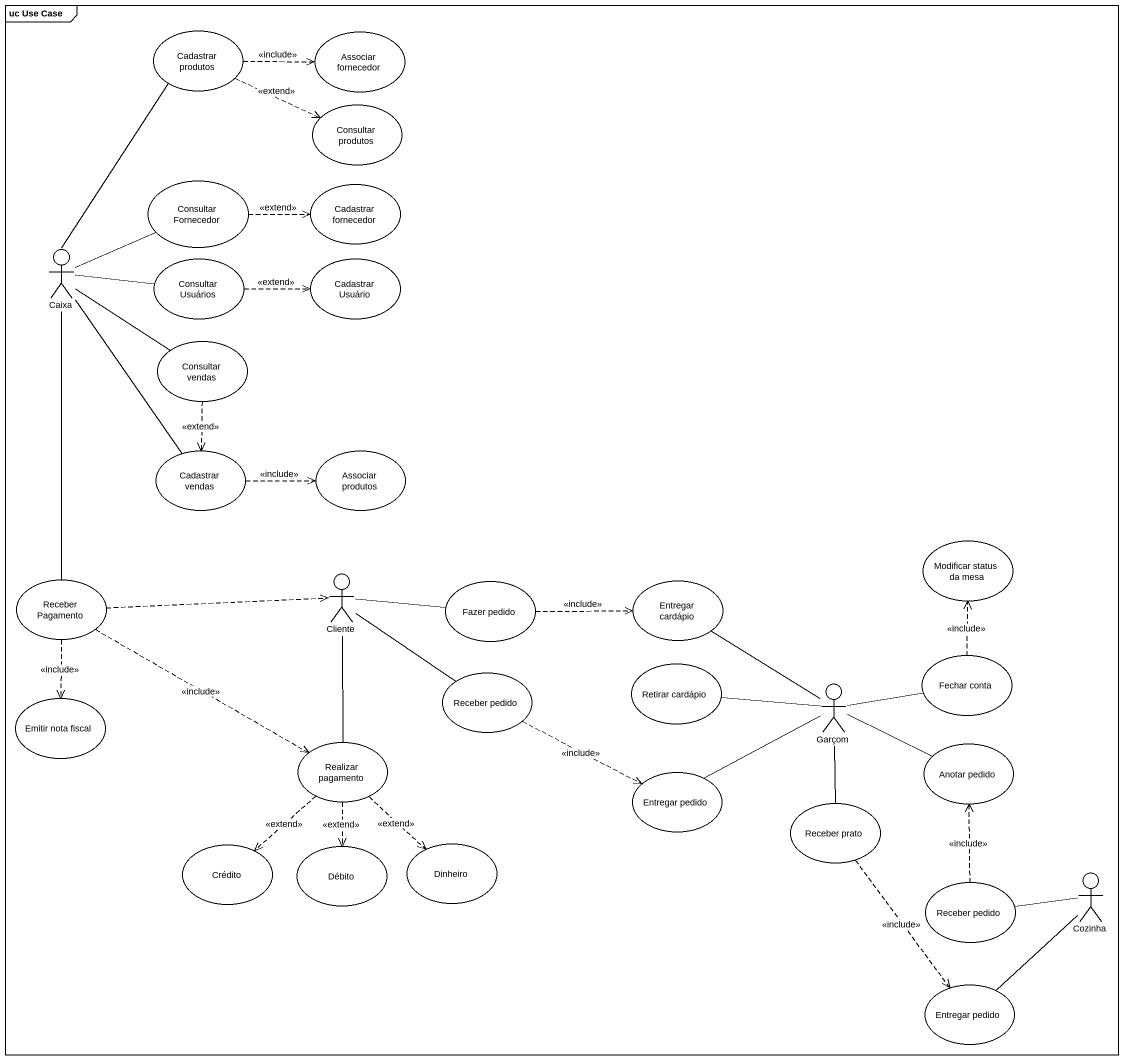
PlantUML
@startuml
mainframe uc Use Case
usecase "Cadastrar produtos" as Cadastrar_produtos
usecase "Associar fornecedor" as Associar_fornecedor
usecase "Consultar produtos" as Consultar_produtos
usecase "Consultar Fornecedor" as Consultar_Fornecedor
usecase "Cadastrar fornecedor" as Cadastrar_fornecedor
actor Caixa
usecase "Consultar Usuários" as Consultar_Usuários
usecase "Cadastrar Usuário" as Cadastrar_Usuário
usecase "Consultar vendas" as Consultar_vendas
usecase "Cadastrar vendas" as Cadastrar_vendas
usecase "Associar produtos" as Associar_produtos
usecase "Modificar status da mesa" as Modificar_status_da_mesa
usecase "Receber Pagamento" as Receber_Pagamento
actor Cliente
usecase "Fazer pedido" as Fazer_pedido
usecase "Entregar cardápio" as Entregar_cardápio
usecase "Receber pedido" as Receber_pedido
usecase "Retirar cardápio" as Retirar_cardápio
actor Garçom
usecase "Fechar conta" as Fechar_conta
usecase "Emitir nota fiscal" as Emitir_nota_fiscal
usecase "Realizar pagamento" as Realizar_pagamento
usecase "Anotar pedido" as Anotar_pedido
usecase "Entregar pedido" as Entregar_pedido
usecase "Receber prato" as Receber_prato
usecase Crédito
usecase Débito
usecase Dinheiro
actor Cozinha
usecase "Receber pedido" as Receber_pedido_2
usecase "Entregar pedido" as Entregar_pedido_2
Cadastrar_produtos .right.> Associar_fornecedor : <<include>>
Cadastrar_produtos .right.> Consultar_produtos : <<extend>>
Consultar_Fornecedor .right.> Cadastrar_fornecedor : <<extend>>
Caixa -up- Cadastrar_produtos
Caixa -right- Consultar_Fornecedor
Caixa -right- Consultar_Usuários
Caixa -right- Consultar_vendas
Caixa -- Cadastrar_vendas
Caixa -- Receber_Pagamento
Consultar_Usuários .right.> Cadastrar_Usuário : <<extend>>
Consultar_vendas ..> Cadastrar_vendas : <<extend>>
Cadastrar_vendas .right.> Associar_produtos : <<include>>
Receber_Pagamento .right.> Cliente
Receber_Pagamento ..> Emitir_nota_fiscal : <<include>>
Receber_Pagamento .right.> Realizar_pagamento : <<include>>
Cliente -right- Fazer_pedido
Cliente -- Receber_pedido
Cliente -- Realizar_pagamento
Fazer_pedido .right.> Entregar_cardápio : <<include>>
Receber_pedido .right.> Entregar_pedido : <<include>>
Garçom -up- Entregar_cardápio
Garçom -left- Retirar_cardápio
Garçom -right- Fechar_conta
Garçom -right- Anotar_pedido
Garçom -left- Entregar_pedido
Garçom -- Receber_prato
Fechar_conta .up.> Modificar_status_da_mesa : <<include>>
Realizar_pagamento ..> Crédito : <<extend>>
Realizar_pagamento ..> Débito : <<extend>>
Realizar_pagamento ..> Dinheiro : <<extend>>
Receber_prato ..> Entregar_pedido_2 : <<include>>
Cozinha -left- Receber_pedido_2
Cozinha -- Entregar_pedido_2
Receber_pedido_2 .up.> Anotar_pedido : <<include>>
@enduml
